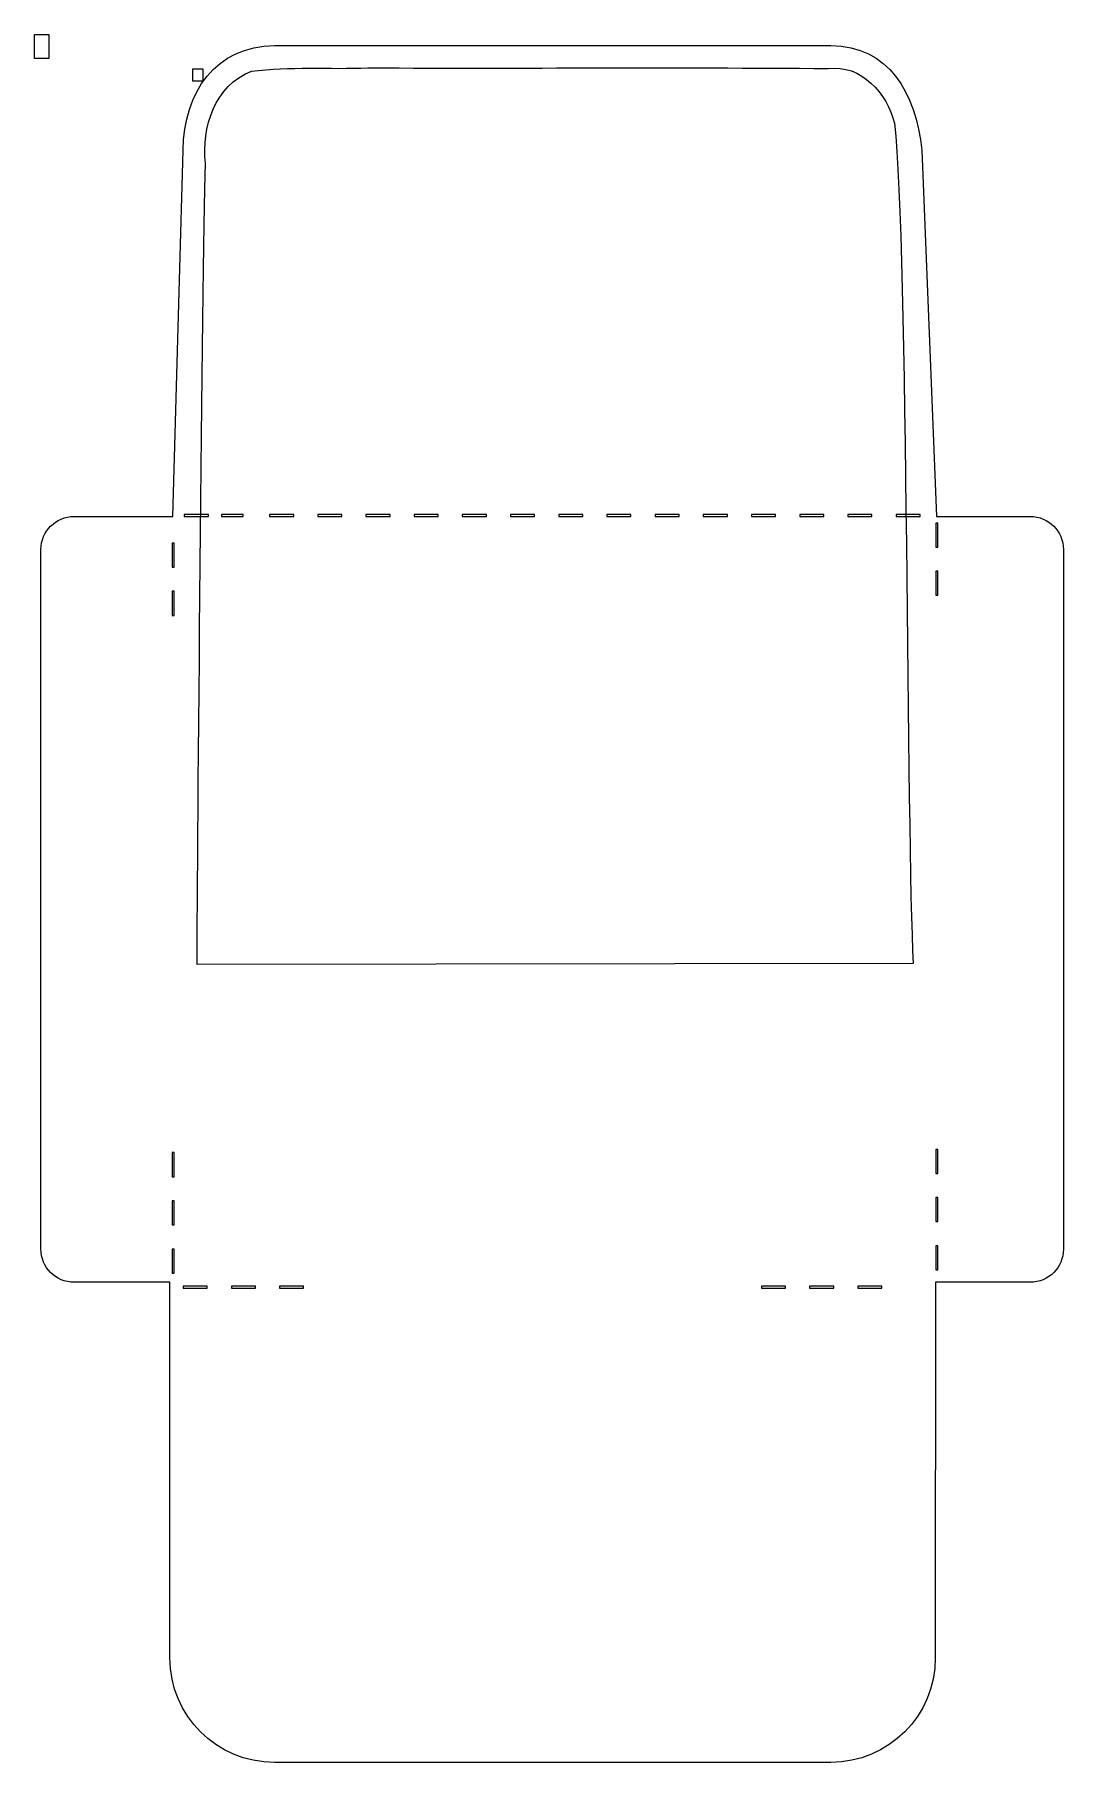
# Model space of a CAD drawing. Header units: centimetres. Extents: x -4.9 to 4.9, y -8.1 to 8.3.
import ezdxf

# ---------------------------------------------------------------- set-up
doc = ezdxf.new("R2010")
doc.units = ezdxf.units.CM
doc.header["$MEASUREMENT"] = 0
doc.header["$XCLIPFRAME"] = 0
doc.layers.add('Layer 1', color=7, linetype='Continuous')
picture_1 = doc.add_image_def('image1.jpg', size_in_pixel=(698, 1173))
picture_2 = doc.add_image_def('image2.jpg', size_in_pixel=(489, 612))

msp = doc.modelspace()

# ---------------------------------------------------------------- linework, layer by layer
at = {"layer": 'Layer 1', "lineweight": 13}
for points, knots in [([(-2.63508, 8.14627), (-3.18472, 8.14627), (-3.49994, 7.70373), (-3.49994, 7.15408), (-3.49994, 7.15408), (-3.49994, 7.15408), (-3.59833, 3.67812), (-3.59833, 3.67812), (-3.59833, 3.67812), (-3.59833, 3.67812), (-4.53512, 3.67812), (-4.53512, 3.67812), (-4.53512, 3.67812), (-4.70952, 3.67812), (-4.85014, 3.53833), (-4.85014, 3.36393), (-4.85014, 3.36393), (-4.85014, 3.36393), (-4.85014, -3.27463), (-4.85014, -3.27463), (-4.85014, -3.27463), (-4.85014, -3.44903), (-4.70952, -3.58965), (-4.53512, -3.58965), (-4.53512, -3.58965), (-4.53512, -3.58965), (-3.62727, -3.58965), (-3.62727, -3.58965), (-3.62727, -3.58965), (-3.62727, -3.58965), (-3.62644, -7.15408), (-3.62644, -7.15408), (-3.62644, -7.15408), (-3.62644, -7.70372), (-3.18472, -8.14627), (-2.63508, -8.14627), (-2.63508, -8.14627), (-2.63508, -8.14627), (2.64253, -8.14627), (2.64253, -8.14627), (2.64253, -8.14627), (3.19217, -8.14627), (3.63472, -7.70373), (3.63472, -7.15408), (3.63472, -7.15408), (3.63472, -7.15408), (3.63555, -3.58965), (3.63555, -3.58965), (3.63555, -3.58965), (3.63555, -3.58965), (4.53513, -3.58965), (4.53513, -3.58965), (4.53513, -3.58965), (4.70953, -3.58965), (4.85015, -3.44903), (4.85015, -3.27463), (4.85015, -3.27463), (4.85015, -3.27463), (4.85015, 3.36393), (4.85015, 3.36393), (4.85015, 3.36393), (4.85015, 3.53833), (4.70953, 3.67812), (4.53513, 3.67812), (4.53513, 3.67812), (4.53513, 3.67812), (3.6463, 3.67812), (3.6463, 3.67812), (3.6463, 3.67812), (3.6463, 3.67812), (3.50822, 7.15408), (3.50822, 7.15408), (3.50822, 7.15408), (3.44509, 7.70372), (3.19218, 8.14627), (2.64254, 8.14627), (2.64254, 8.14627), (2.64254, 8.14627), (-2.63508, 8.14627), (-2.63508, 8.14627)], [0, 0, 0, 0, 0.04761905, 0.04761905, 0.04761905, 0.04761905, 0.0952381, 0.0952381, 0.0952381, 0.0952381, 0.14285714, 0.14285714, 0.14285714, 0.14285714, 0.19047619, 0.19047619, 0.19047619, 0.19047619, 0.23809524, 0.23809524, 0.23809524, 0.23809524, 0.28571429, 0.28571429, 0.28571429, 0.28571429, 0.33333333, 0.33333333, 0.33333333, 0.33333333, 0.38095238, 0.38095238, 0.38095238, 0.38095238, 0.42857143, 0.42857143, 0.42857143, 0.42857143, 0.47619048, 0.47619048, 0.47619048, 0.47619048, 0.52380952, 0.52380952, 0.52380952, 0.52380952, 0.57142857, 0.57142857, 0.57142857, 0.57142857, 0.61904762, 0.61904762, 0.61904762, 0.61904762, 0.66666667, 0.66666667, 0.66666667, 0.66666667, 0.71428571, 0.71428571, 0.71428571, 0.71428571, 0.76190476, 0.76190476, 0.76190476, 0.76190476, 0.80952381, 0.80952381, 0.80952381, 0.80952381, 0.85714286, 0.85714286, 0.85714286, 0.85714286, 0.9047619, 0.9047619, 0.9047619, 0.9047619, 1, 1, 1, 1]), ([(-1.7479, 7.93543), (-2.11521, 7.92081), (-2.4916, 7.95147), (-2.85337, 7.90319), (-2.85337, 7.90319), (-3.19874, 7.77393), (-3.3282, 7.36618), (-3.2891, 7.02758), (-3.2891, 7.02758), (-3.31783, 5.97661), (-3.36602, 0.47123), (-3.36848, -0.57423), (-3.36848, -0.57423), (-3.36848, -0.57423), (3.4247, -0.56265), (3.4247, -0.56265), (3.4247, -0.56265), (3.3606, 0.61213), (3.37628, 6.24111), (3.24776, 7.40957), (3.24776, 7.40957), (3.17806, 7.68944), (2.93201, 7.97372), (2.61689, 7.92882), (2.61689, 7.92882), (1.17006, 7.94245), (-0.277, 7.92908), (-1.72393, 7.93543), (-1.72393, 7.93543), (-1.72393, 7.93543), (-1.74791, 7.93543), (-1.74791, 7.93543), (-1.74791, 7.93543), (-1.74791, 7.93543), (-1.7479, 7.93543), (-1.7479, 7.93543)], [0, 0, 0, 0, 0.1, 0.1, 0.1, 0.1, 0.2, 0.2, 0.2, 0.2, 0.3, 0.3, 0.3, 0.3, 0.4, 0.4, 0.4, 0.4, 0.5, 0.5, 0.5, 0.5, 0.6, 0.6, 0.6, 0.6, 0.7, 0.7, 0.7, 0.7, 0.8, 0.8, 0.8, 0.8, 1, 1, 1, 1]), ([(-3.49002, 3.69631), (-3.49002, 3.69631), (-3.26099, 3.69631), (-3.26099, 3.69631), (-3.26099, 3.69631), (-3.26099, 3.69631), (-3.26099, 3.67729), (-3.26099, 3.67729), (-3.26099, 3.67729), (-3.26099, 3.67729), (-3.49002, 3.67729), (-3.49002, 3.67729), (-3.49002, 3.67729), (-3.49002, 3.67729), (-3.49002, 3.69631), (-3.49002, 3.69631)], [0, 0, 0, 0, 0.2, 0.2, 0.2, 0.2, 0.4, 0.4, 0.4, 0.4, 0.6, 0.6, 0.6, 0.6, 1, 1, 1, 1]), ([(-3.13862, 3.69631), (-3.13862, 3.69631), (-2.93301, 3.69591), (-2.93301, 3.69591), (-2.93301, 3.69591), (-2.93301, 3.69591), (-2.93302, 3.67927), (-2.93302, 3.67927), (-2.93302, 3.67927), (-2.93302, 3.67927), (-3.13862, 3.67729), (-3.13862, 3.67729), (-3.13862, 3.67729), (-3.13862, 3.67729), (-3.13862, 3.69631), (-3.13862, 3.69631)], [0, 0, 0, 0, 0.2, 0.2, 0.2, 0.2, 0.4, 0.4, 0.4, 0.4, 0.6, 0.6, 0.6, 0.6, 1, 1, 1, 1]), ([(-2.68139, 3.69631), (-2.68139, 3.69631), (-2.45236, 3.69631), (-2.45236, 3.69631), (-2.45236, 3.69631), (-2.45236, 3.69631), (-2.45236, 3.67729), (-2.45236, 3.67729), (-2.45236, 3.67729), (-2.45236, 3.67729), (-2.68139, 3.67729), (-2.68139, 3.67729), (-2.68139, 3.67729), (-2.68139, 3.67729), (-2.68139, 3.69631), (-2.68139, 3.69631)], [0, 0, 0, 0, 0.2, 0.2, 0.2, 0.2, 0.4, 0.4, 0.4, 0.4, 0.6, 0.6, 0.6, 0.6, 1, 1, 1, 1]), ([(-2.22415, 3.69631), (-2.22415, 3.69631), (-1.99512, 3.69631), (-1.99512, 3.69631), (-1.99512, 3.69631), (-1.99512, 3.69631), (-1.99512, 3.67729), (-1.99512, 3.67729), (-1.99512, 3.67729), (-1.99512, 3.67729), (-2.22415, 3.67729), (-2.22415, 3.67729), (-2.22415, 3.67729), (-2.22415, 3.67729), (-2.22415, 3.69631), (-2.22415, 3.69631)], [0, 0, 0, 0, 0.2, 0.2, 0.2, 0.2, 0.4, 0.4, 0.4, 0.4, 0.6, 0.6, 0.6, 0.6, 1, 1, 1, 1]), ([(-1.76692, 3.69631), (-1.76692, 3.69631), (-1.53789, 3.69631), (-1.53789, 3.69631), (-1.53789, 3.69631), (-1.53789, 3.69631), (-1.53789, 3.67729), (-1.53789, 3.67729), (-1.53789, 3.67729), (-1.53789, 3.67729), (-1.76692, 3.67729), (-1.76692, 3.67729), (-1.76692, 3.67729), (-1.76692, 3.67729), (-1.76692, 3.69631), (-1.76692, 3.69631)], [0, 0, 0, 0, 0.2, 0.2, 0.2, 0.2, 0.4, 0.4, 0.4, 0.4, 0.6, 0.6, 0.6, 0.6, 1, 1, 1, 1]), ([(-1.30969, 3.69631), (-1.30969, 3.69631), (-1.08066, 3.69631), (-1.08066, 3.69631), (-1.08066, 3.69631), (-1.08066, 3.69631), (-1.08066, 3.67729), (-1.08066, 3.67729), (-1.08066, 3.67729), (-1.08066, 3.67729), (-1.30969, 3.67729), (-1.30969, 3.67729), (-1.30969, 3.67729), (-1.30969, 3.67729), (-1.30969, 3.69631), (-1.30969, 3.69631)], [0, 0, 0, 0, 0.2, 0.2, 0.2, 0.2, 0.4, 0.4, 0.4, 0.4, 0.6, 0.6, 0.6, 0.6, 1, 1, 1, 1]), ([(-0.85245, 3.69631), (-0.85245, 3.69631), (-0.62342, 3.69631), (-0.62342, 3.69631), (-0.62342, 3.69631), (-0.62342, 3.69631), (-0.62342, 3.67729), (-0.62342, 3.67729), (-0.62342, 3.67729), (-0.62342, 3.67729), (-0.85245, 3.67729), (-0.85245, 3.67729), (-0.85245, 3.67729), (-0.85245, 3.67729), (-0.85245, 3.69631), (-0.85245, 3.69631)], [0, 0, 0, 0, 0.2, 0.2, 0.2, 0.2, 0.4, 0.4, 0.4, 0.4, 0.6, 0.6, 0.6, 0.6, 1, 1, 1, 1]), ([(-0.39522, 3.69631), (-0.39522, 3.69631), (-0.16619, 3.69631), (-0.16619, 3.69631), (-0.16619, 3.69631), (-0.16619, 3.69631), (-0.16619, 3.67729), (-0.16619, 3.67729), (-0.16619, 3.67729), (-0.16619, 3.67729), (-0.39522, 3.67729), (-0.39522, 3.67729), (-0.39522, 3.67729), (-0.39522, 3.67729), (-0.39522, 3.69631), (-0.39522, 3.69631)], [0, 0, 0, 0, 0.2, 0.2, 0.2, 0.2, 0.4, 0.4, 0.4, 0.4, 0.6, 0.6, 0.6, 0.6, 1, 1, 1, 1]), ([(0.06201, 3.69631), (0.06201, 3.69631), (0.29021, 3.69631), (0.29021, 3.69631), (0.29021, 3.69631), (0.29021, 3.69631), (0.29021, 3.67729), (0.29021, 3.67729), (0.29021, 3.67729), (0.29021, 3.67729), (0.06201, 3.67729), (0.06201, 3.67729), (0.06201, 3.67729), (0.06201, 3.67729), (0.06201, 3.69631), (0.06201, 3.69631)], [0, 0, 0, 0, 0.2, 0.2, 0.2, 0.2, 0.4, 0.4, 0.4, 0.4, 0.6, 0.6, 0.6, 0.6, 1, 1, 1, 1]), ([(0.51924, 3.69631), (0.51924, 3.69631), (0.74744, 3.69631), (0.74744, 3.69631), (0.74744, 3.69631), (0.74744, 3.69631), (0.74744, 3.67729), (0.74744, 3.67729), (0.74744, 3.67729), (0.74744, 3.67729), (0.51924, 3.67729), (0.51924, 3.67729), (0.51924, 3.67729), (0.51924, 3.67729), (0.51924, 3.69631), (0.51924, 3.69631)], [0, 0, 0, 0, 0.2, 0.2, 0.2, 0.2, 0.4, 0.4, 0.4, 0.4, 0.6, 0.6, 0.6, 0.6, 1, 1, 1, 1]), ([(0.97648, 3.69631), (0.97648, 3.69631), (1.20468, 3.69631), (1.20468, 3.69631), (1.20468, 3.69631), (1.20468, 3.69631), (1.20468, 3.67729), (1.20468, 3.67729), (1.20468, 3.67729), (1.20468, 3.67729), (0.97648, 3.67729), (0.97648, 3.67729), (0.97648, 3.67729), (0.97648, 3.67729), (0.97648, 3.69631), (0.97648, 3.69631)], [0, 0, 0, 0, 0.2, 0.2, 0.2, 0.2, 0.4, 0.4, 0.4, 0.4, 0.6, 0.6, 0.6, 0.6, 1, 1, 1, 1]), ([(1.43371, 3.69631), (1.43371, 3.69631), (1.66191, 3.69631), (1.66191, 3.69631), (1.66191, 3.69631), (1.66191, 3.69631), (1.66191, 3.67729), (1.66191, 3.67729), (1.66191, 3.67729), (1.66191, 3.67729), (1.43371, 3.67729), (1.43371, 3.67729), (1.43371, 3.67729), (1.43371, 3.67729), (1.43371, 3.69631), (1.43371, 3.69631)], [0, 0, 0, 0, 0.2, 0.2, 0.2, 0.2, 0.4, 0.4, 0.4, 0.4, 0.6, 0.6, 0.6, 0.6, 1, 1, 1, 1]), ([(1.89094, 3.69631), (1.89094, 3.69631), (2.11914, 3.69631), (2.11914, 3.69631), (2.11914, 3.69631), (2.11914, 3.69631), (2.11914, 3.67729), (2.11914, 3.67729), (2.11914, 3.67729), (2.11914, 3.67729), (1.89094, 3.67729), (1.89094, 3.67729), (1.89094, 3.67729), (1.89094, 3.67729), (1.89094, 3.69631), (1.89094, 3.69631)], [0, 0, 0, 0, 0.2, 0.2, 0.2, 0.2, 0.4, 0.4, 0.4, 0.4, 0.6, 0.6, 0.6, 0.6, 1, 1, 1, 1]), ([(2.34818, 3.69631), (2.34818, 3.69631), (2.57638, 3.69631), (2.57638, 3.69631), (2.57638, 3.69631), (2.57638, 3.69631), (2.57638, 3.67729), (2.57638, 3.67729), (2.57638, 3.67729), (2.57638, 3.67729), (2.34818, 3.67729), (2.34818, 3.67729), (2.34818, 3.67729), (2.34818, 3.67729), (2.34818, 3.69631), (2.34818, 3.69631)], [0, 0, 0, 0, 0.2, 0.2, 0.2, 0.2, 0.4, 0.4, 0.4, 0.4, 0.6, 0.6, 0.6, 0.6, 1, 1, 1, 1]), ([(2.80541, 3.69631), (2.80541, 3.69631), (3.03361, 3.69631), (3.03361, 3.69631), (3.03361, 3.69631), (3.03361, 3.69631), (3.03361, 3.67729), (3.03361, 3.67729), (3.03361, 3.67729), (3.03361, 3.67729), (2.80541, 3.67729), (2.80541, 3.67729), (2.80541, 3.67729), (2.80541, 3.67729), (2.80541, 3.69631), (2.80541, 3.69631)], [0, 0, 0, 0, 0.2, 0.2, 0.2, 0.2, 0.4, 0.4, 0.4, 0.4, 0.6, 0.6, 0.6, 0.6, 1, 1, 1, 1]), ([(3.26264, 3.69631), (3.26264, 3.69631), (3.49084, 3.69631), (3.49084, 3.69631), (3.49084, 3.69631), (3.49084, 3.69631), (3.49084, 3.67729), (3.49084, 3.67729), (3.49084, 3.67729), (3.49084, 3.67729), (3.26264, 3.67729), (3.26264, 3.67729), (3.26264, 3.67729), (3.26264, 3.67729), (3.26264, 3.69631), (3.26264, 3.69631)], [0, 0, 0, 0, 0.2, 0.2, 0.2, 0.2, 0.4, 0.4, 0.4, 0.4, 0.6, 0.6, 0.6, 0.6, 1, 1, 1, 1]), ([(3.63885, 3.61528), (3.63885, 3.61528), (3.65787, 3.61528), (3.65787, 3.61528), (3.65787, 3.61528), (3.65787, 3.61528), (3.65787, 3.38708), (3.65787, 3.38708), (3.65787, 3.38708), (3.65787, 3.38708), (3.63885, 3.38708), (3.63885, 3.38708), (3.63885, 3.38708), (3.63885, 3.38708), (3.63885, 3.61528), (3.63885, 3.61528)], [0, 0, 0, 0, 0.2, 0.2, 0.2, 0.2, 0.4, 0.4, 0.4, 0.4, 0.6, 0.6, 0.6, 0.6, 1, 1, 1, 1]), ([(-3.60495, 3.42511), (-3.60495, 3.42511), (-3.58593, 3.42511), (-3.58593, 3.42511), (-3.58593, 3.42511), (-3.58593, 3.42511), (-3.58593, 3.19691), (-3.58593, 3.19691), (-3.58593, 3.19691), (-3.58593, 3.19691), (-3.60495, 3.19691), (-3.60495, 3.19691), (-3.60495, 3.19691), (-3.60495, 3.19691), (-3.60495, 3.42511), (-3.60495, 3.42511)], [0, 0, 0, 0, 0.2, 0.2, 0.2, 0.2, 0.4, 0.4, 0.4, 0.4, 0.6, 0.6, 0.6, 0.6, 1, 1, 1, 1]), ([(3.63885, 3.15805), (3.63885, 3.15805), (3.65787, 3.15805), (3.65787, 3.15805), (3.65787, 3.15805), (3.65787, 3.15805), (3.65787, 2.92985), (3.65787, 2.92985), (3.65787, 2.92985), (3.65787, 2.92985), (3.63885, 2.92985), (3.63885, 2.92985), (3.63885, 2.92985), (3.63885, 2.92985), (3.63885, 3.15805), (3.63885, 3.15805)], [0, 0, 0, 0, 0.2, 0.2, 0.2, 0.2, 0.4, 0.4, 0.4, 0.4, 0.6, 0.6, 0.6, 0.6, 1, 1, 1, 1]), ([(-3.60495, 2.96788), (-3.60495, 2.96788), (-3.58593, 2.96788), (-3.58593, 2.96788), (-3.58593, 2.96788), (-3.58593, 2.96788), (-3.58593, 2.73968), (-3.58593, 2.73968), (-3.58593, 2.73968), (-3.58593, 2.73968), (-3.60495, 2.73968), (-3.60495, 2.73968), (-3.60495, 2.73968), (-3.60495, 2.73968), (-3.60495, 2.96788), (-3.60495, 2.96788)], [0, 0, 0, 0, 0.2, 0.2, 0.2, 0.2, 0.4, 0.4, 0.4, 0.4, 0.6, 0.6, 0.6, 0.6, 1, 1, 1, 1]), ([(-3.60495, -2.35934), (-3.60495, -2.35934), (-3.58593, -2.35934), (-3.58593, -2.35934), (-3.58593, -2.35934), (-3.58593, -2.35934), (-3.58593, -2.58837), (-3.58593, -2.58837), (-3.58593, -2.58837), (-3.58593, -2.58837), (-3.60495, -2.58837), (-3.60495, -2.58837), (-3.60495, -2.58837), (-3.60495, -2.58837), (-3.60495, -2.35934), (-3.60495, -2.35934)], [0, 0, 0, 0, 0.2, 0.2, 0.2, 0.2, 0.4, 0.4, 0.4, 0.4, 0.6, 0.6, 0.6, 0.6, 1, 1, 1, 1]), ([(3.63885, -2.32792), (3.63885, -2.32792), (3.65787, -2.32792), (3.65787, -2.32792), (3.65787, -2.32792), (3.65787, -2.32792), (3.65787, -2.55695), (3.65787, -2.55695), (3.65787, -2.55695), (3.65787, -2.55695), (3.63885, -2.55695), (3.63885, -2.55695), (3.63885, -2.55695), (3.63885, -2.55695), (3.63885, -2.32792), (3.63885, -2.32792)], [0, 0, 0, 0, 0.2, 0.2, 0.2, 0.2, 0.4, 0.4, 0.4, 0.4, 0.6, 0.6, 0.6, 0.6, 1, 1, 1, 1]), ([(3.63885, -2.78515), (3.63885, -2.78515), (3.65787, -2.78515), (3.65787, -2.78515), (3.65787, -2.78515), (3.65787, -2.78515), (3.65787, -3.01418), (3.65787, -3.01418), (3.65787, -3.01418), (3.65787, -3.01418), (3.63885, -3.01418), (3.63885, -3.01418), (3.63885, -3.01418), (3.63885, -3.01418), (3.63885, -2.78515), (3.63885, -2.78515)], [0, 0, 0, 0, 0.2, 0.2, 0.2, 0.2, 0.4, 0.4, 0.4, 0.4, 0.6, 0.6, 0.6, 0.6, 1, 1, 1, 1]), ([(-3.60495, -2.81657), (-3.60495, -2.81657), (-3.58593, -2.81657), (-3.58593, -2.81657), (-3.58593, -2.81657), (-3.58593, -2.81657), (-3.58593, -3.0456), (-3.58593, -3.0456), (-3.58593, -3.0456), (-3.58593, -3.0456), (-3.60495, -3.0456), (-3.60495, -3.0456), (-3.60495, -3.0456), (-3.60495, -3.0456), (-3.60495, -2.81657), (-3.60495, -2.81657)], [0, 0, 0, 0, 0.2, 0.2, 0.2, 0.2, 0.4, 0.4, 0.4, 0.4, 0.6, 0.6, 0.6, 0.6, 1, 1, 1, 1]), ([(-3.60495, -3.27381), (-3.60495, -3.27381), (-3.58593, -3.27381), (-3.58593, -3.27381), (-3.58593, -3.27381), (-3.58593, -3.27381), (-3.58593, -3.50201), (-3.58593, -3.50201), (-3.58593, -3.50201), (-3.58593, -3.50201), (-3.60495, -3.50201), (-3.60495, -3.50201), (-3.60495, -3.50201), (-3.60495, -3.50201), (-3.60495, -3.27381), (-3.60495, -3.27381)], [0, 0, 0, 0, 0.2, 0.2, 0.2, 0.2, 0.4, 0.4, 0.4, 0.4, 0.6, 0.6, 0.6, 0.6, 1, 1, 1, 1]), ([(3.63885, -3.24239), (3.63885, -3.24239), (3.65787, -3.24239), (3.65787, -3.24239), (3.65787, -3.24239), (3.65787, -3.24239), (3.65787, -3.47142), (3.65787, -3.47142), (3.65787, -3.47142), (3.65787, -3.47142), (3.63885, -3.47142), (3.63885, -3.47142), (3.63885, -3.47142), (3.63885, -3.47142), (3.63885, -3.24239), (3.63885, -3.24239)], [0, 0, 0, 0, 0.2, 0.2, 0.2, 0.2, 0.4, 0.4, 0.4, 0.4, 0.6, 0.6, 0.6, 0.6, 1, 1, 1, 1]), ([(-3.50077, -3.62686), (-3.50077, -3.62686), (-3.27257, -3.62686), (-3.27257, -3.62686), (-3.27257, -3.62686), (-3.27257, -3.62686), (-3.27257, -3.64588), (-3.27257, -3.64588), (-3.27257, -3.64588), (-3.27257, -3.64588), (-3.50077, -3.64588), (-3.50077, -3.64588), (-3.50077, -3.64588), (-3.50077, -3.64588), (-3.50077, -3.62686), (-3.50077, -3.62686)], [0, 0, 0, 0, 0.2, 0.2, 0.2, 0.2, 0.4, 0.4, 0.4, 0.4, 0.6, 0.6, 0.6, 0.6, 1, 1, 1, 1]), ([(-3.04354, -3.62686), (-3.04354, -3.62686), (-2.81534, -3.62686), (-2.81534, -3.62686), (-2.81534, -3.62686), (-2.81534, -3.62686), (-2.81534, -3.64588), (-2.81534, -3.64588), (-2.81534, -3.64588), (-2.81534, -3.64588), (-3.04354, -3.64588), (-3.04354, -3.64588), (-3.04354, -3.64588), (-3.04354, -3.64588), (-3.04354, -3.62686), (-3.04354, -3.62686)], [0, 0, 0, 0, 0.2, 0.2, 0.2, 0.2, 0.4, 0.4, 0.4, 0.4, 0.6, 0.6, 0.6, 0.6, 1, 1, 1, 1]), ([(-2.5863, -3.62686), (-2.5863, -3.62686), (-2.3581, -3.62686), (-2.3581, -3.62686), (-2.3581, -3.62686), (-2.3581, -3.62686), (-2.3581, -3.64588), (-2.3581, -3.64588), (-2.3581, -3.64588), (-2.3581, -3.64588), (-2.5863, -3.64588), (-2.5863, -3.64588), (-2.5863, -3.64588), (-2.5863, -3.64588), (-2.5863, -3.62686), (-2.5863, -3.62686)], [0, 0, 0, 0, 0.2, 0.2, 0.2, 0.2, 0.4, 0.4, 0.4, 0.4, 0.6, 0.6, 0.6, 0.6, 1, 1, 1, 1]), ([(1.9852, -3.62686), (1.9852, -3.62686), (2.21423, -3.62686), (2.21423, -3.62686), (2.21423, -3.62686), (2.21423, -3.62686), (2.21423, -3.64588), (2.21423, -3.64588), (2.21423, -3.64588), (2.21423, -3.64588), (1.9852, -3.64588), (1.9852, -3.64588), (1.9852, -3.64588), (1.9852, -3.64588), (1.9852, -3.62686), (1.9852, -3.62686)], [0, 0, 0, 0, 0.2, 0.2, 0.2, 0.2, 0.4, 0.4, 0.4, 0.4, 0.6, 0.6, 0.6, 0.6, 1, 1, 1, 1]), ([(2.44243, -3.62686), (2.44243, -3.62686), (2.67146, -3.62686), (2.67146, -3.62686), (2.67146, -3.62686), (2.67146, -3.62686), (2.67146, -3.64588), (2.67146, -3.64588), (2.67146, -3.64588), (2.67146, -3.64588), (2.44243, -3.64588), (2.44243, -3.64588), (2.44243, -3.64588), (2.44243, -3.64588), (2.44243, -3.62686), (2.44243, -3.62686)], [0, 0, 0, 0, 0.2, 0.2, 0.2, 0.2, 0.4, 0.4, 0.4, 0.4, 0.6, 0.6, 0.6, 0.6, 1, 1, 1, 1]), ([(2.89967, -3.62686), (2.89967, -3.62686), (3.1287, -3.62686), (3.1287, -3.62686), (3.1287, -3.62686), (3.1287, -3.62686), (3.1287, -3.64588), (3.1287, -3.64588), (3.1287, -3.64588), (3.1287, -3.64588), (2.89967, -3.64588), (2.89967, -3.64588), (2.89967, -3.64588), (2.89967, -3.64588), (2.89967, -3.62686), (2.89967, -3.62686)], [0, 0, 0, 0, 0.2, 0.2, 0.2, 0.2, 0.4, 0.4, 0.4, 0.4, 0.6, 0.6, 0.6, 0.6, 1, 1, 1, 1])]:
    msp.add_open_spline(points, degree=3, knots=knots, dxfattribs=at)

# ---------------------------------------------------------------- pictures from other files: only their frames are drawn
at = {"layer": 'Layer 1', "color": 0}
image = msp.add_image(picture_1, insert=(-4.85014, -8.14627), size_in_units=(9.69444, 16.29167), dxfattribs=at)
image.set_boundary_path([(-4.8501, -8.1463), (4.8502, 8.1463)])
image.dxf.flags = 3
at = {"layer": 'Layer 1'}
image = msp.add_image(picture_2, insert=(-3.36848, -0.57423), size_in_units=(6.79167, 8.5), dxfattribs=at)
image.set_boundary_path([(-3.3685, -0.5742), (3.4247, 7.9354)])
image.dxf.flags = 3

doc.saveas('drawing.dxf')
